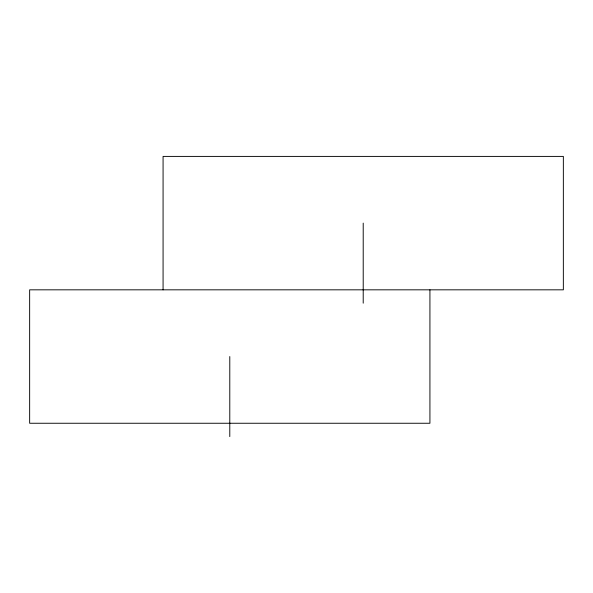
<?xml version="1.0" encoding="UTF-8"?>
<svg xmlns="http://www.w3.org/2000/svg" width="593" height="593" viewBox="0 0 593 593"><rect width="100%" height="100%" fill="white"/><g stroke="black" fill="none" stroke-linecap="round" stroke-linejoin="round"><path stroke-width="0.89" d="M429.925 289.829L429.925 423.254L29.65 423.254L29.65 289.829L563.35 289.829L563.35 156.404L163.075 156.404L163.075 289.829M363.212 223.116L363.212 303.171M229.787 356.541L229.787 436.596"/></g></svg>
